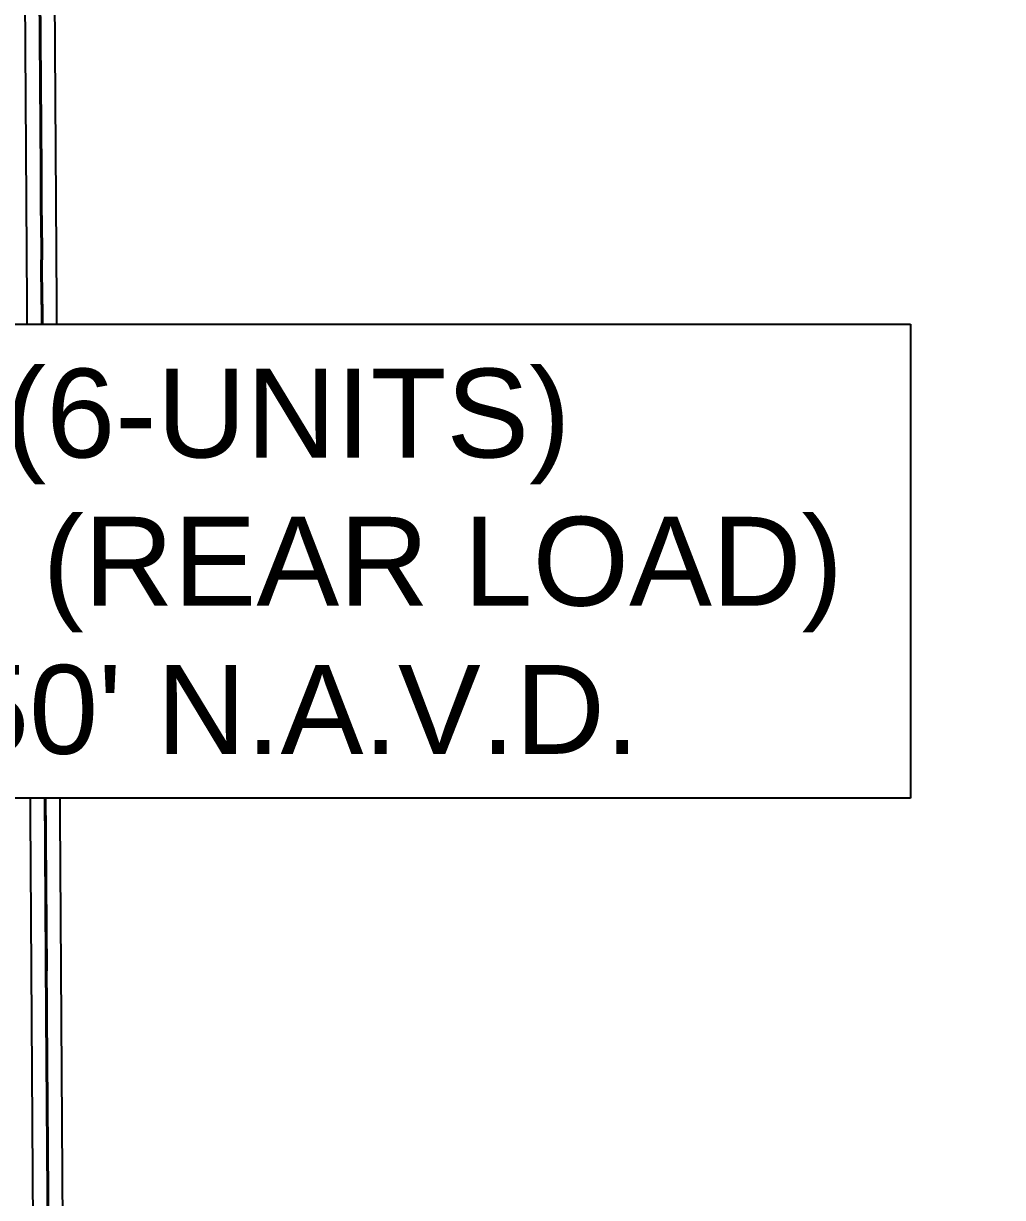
# Model space of a CAD drawing. Header units: feet. Extents: x 919634 to 928945, y 707022 to 708026.
# Drawn here: x 920449.41 to 920471.44, y 707548.5 to 707574.92 of the extents above; entities that cross this region are included whole.
import ezdxf

# ---------------------------------------------------------------- set-up
doc = ezdxf.new("R2010")
doc.units = ezdxf.units.FT
doc.header["$LTSCALE"] = 20
doc.header["$MEASUREMENT"] = 0
doc.linetypes.add('Site Plan$0$PHANTOM2', pattern=[1.25, 0.625, -0.125, 0.125, -0.125, 0.125, -0.125])
for name, color, linetype in [('-u-site-xref', 7, 'Continuous'), ('Site Plan$0$-u-site-bldg ID', 7, 'Continuous'), ('Site Plan$0$-u-site-bldg_interior', 252, 'Continuous')]:
    doc.layers.add(name, color=color, linetype=linetype)
doc.layers.add('Site Plan$0$SP-LOT LINES', color=252, linetype='Site Plan$0$PHANTOM2', lineweight=40)
doc.layers.get('-u-site-xref').off()
doc.styles.add('Site Plan$0$ARIAL', font='arial.ttf')

# ---------------------------------------------------------------- blocks, each defined once
blk = doc.blocks.new('Site Plan')
at = {"layer": 'Site Plan$0$-u-site-bldg_interior'}
for p, q in [((920449.7869545071, 707524.2282655797, 1.216385633745747e-07), (920449.4212116434, 707580.2664354418, 1.216385633745747e-07)), ((920450.453734874, 707524.2326166725, 1.216385633745747e-07), (920450.0879920103, 707580.2707865346, 1.216385633745747e-07))]:
    blk.add_line(p, q, dxfattribs=at)
at = {"layer": 'Site Plan$0$SP-LOT LINES', "ltscale": 0.4, "elevation": 1.216385674786611e-07}
for points in [[(920449.6414953902, 707597.6015323638), (920427.6419637827, 707597.4579738388), (920428.2553502079, 707503.4599751522), (920450.2548818154, 707503.6035336772)], [(920449.6414953902, 707597.6015323638), (920471.6410269977, 707597.7450908888), (920472.2544134229, 707503.7470922022), (920450.2548818154, 707503.6035336772)]]:
    blk.add_lwpolyline(points, close=True, dxfattribs=at)
at = {"layer": 'Site Plan$0$SP-LOT LINES', "ltscale": 0.4, "elevation": -0.0002835564670585764}
blk.add_lwpolyline([(920449.6369344163, 707597.6001812386), (920450.2567582887, 707503.6029030458)], dxfattribs=at)
at = {"layer": 'Site Plan$0$-u-site-bldg ID', "insert": (920449.6126798554, 707567.1547819242, -1.967812568770045e-07), "char_height": 2, "width": 37.50575314825983, "attachment_point": 2, "style": 'Site Plan$0$ARIAL', "bg_fill": 19, "box_fill_scale": 1.5, "bg_fill_color": 256, "bg_fill_transparency": 0}
blk.add_mtext("BLDG. 1 (6-UNITS)\\PTOWNHOME  (REAR LOAD)\\PF.F. = 14.50' N.A.V.D.", dxfattribs=at)

msp = doc.modelspace()

# ---------------------------------------------------------------- block references
at = {"layer": '-u-site-xref'}
msp.add_blockref('Site Plan', (0, 0), dxfattribs=at)

doc.saveas('drawing.dxf')
